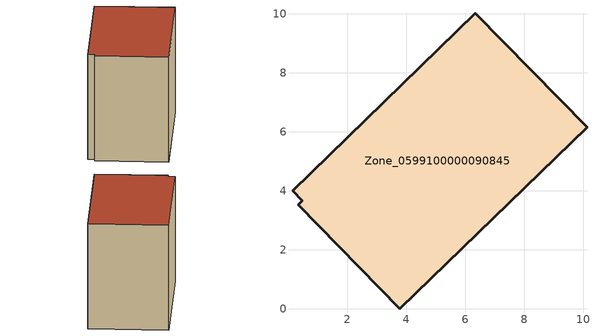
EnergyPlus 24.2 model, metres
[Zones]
Zone_0599100000090845
 floor ground (C_G): 3.77,0 0.34,3.52 0.47,3.67 0.14,4 6.34,10.02 10.12,6.15 z0
 wall outside (C_F): 3.77,0 10.12,6.15 6.34,10.02 0.14,4 0.47,3.67 0.34,3.52 3.77,0 z0:7.53
 roof outside (C_R): 0.34,3.52 3.77,0 10.12,6.15 6.34,10.02 0.14,4 0.47,3.67 z7.53
[BUILDING]
Pand.0599100000090845: North Axis=0; Terrain=City; Loads Convergence Tolerance Value=0.04; Temperature Convergence Tolerance Value=0.4; Solar Distribution=FullExterior; Maximum Number of Warmup Days=25; Minimum Number of Warmup Days=1
[Site:Location]
Rotterdam.The.Hague.AP_ZH_NLD Design_Conditions: Latitude=51.96; Longitude=4.45; Time Zone=1; Elevation=-4.5
[SITE:GROUNDTEMPERATURE:BUILDINGSURFACE]
18, 18, 18, 18, 18, 18, 18, 18, 18, 18, 18, 18
[MATERIAL] Thermal Absorptance=0.9; Solar Absorptance=0.7; Visible Absorptance=0.7
Name | Roughness | Thickness | Conductivity | Density | Specific Heat
G.TI.1975-1991 | MediumSmooth | 0.15 | 0.288461 | 540 | 1210
F.TI.1975-1991 | Rough | 0.3 | 0.230769 | 1920 | 840
R.TI.1975-1991 | MediumRough | 0.2 | 0.153846 | 1500 | 1000
[CONSTRUCTION]
C_G: G.TI.1975-1991
C_F: F.TI.1975-1991
C_R: R.TI.1975-1991
[ZONE]
Zone_0599100000090845: Type=1; Multiplier=1; Ceiling Height=Autocalculate; Volume=Autocalculate; Floor Area=autocalculate; Part of Total Floor Area=Yes
[ZONEINFILTRATION:DESIGNFLOWRATE]
Infil_Zone_0599100000090845: Zone or ZoneList or Space or SpaceList=Zone_0599100000090845; Schedule=AlwaysOn; Design Flow Rate Calculation Method=Flow/Area; Flow Rate per Floor Area=0.003; Constant Term Coefficient=1; Temperature Term Coefficient=0; Velocity Term Coefficient=0; Velocity Squared Term Coefficient=0
[HVACTEMPLATE:ZONE:IDEALLOADSAIRSYSTEM]
Zone_0599100000090845: Maximum Heating Supply Air Temperature=50; Minimum Cooling Supply Air Temperature=13; Maximum Heating Supply Air Humidity Ratio=0.0156; Minimum Cooling Supply Air Humidity Ratio=0.0077; Heating Limit=NoLimit; Cooling Limit=NoLimit; Dehumidification Control Type=ConstantSensibleHeatRatio; Cooling Sensible Heat Ratio=0.7; Dehumidification Setpoint=60; Humidification Control Type=None; Humidification Setpoint=30; Outdoor Air Method=None; Outdoor Air Flow Rate per Person=0.00944; Outdoor Air Flow Rate per Zone Floor Area=0; Outdoor Air Flow Rate per Zone=0; Demand Controlled Ventilation Type=None; Outdoor Air Economizer Type=NoEconomizer; Heat Recovery Type=None; Sensible Heat Recovery Effectiveness=0.7; Latent Heat Recovery Effectiveness=0.65
[ZONECONTROL:THERMOSTAT]
ThermostatControl_Zone_0599100000090845: Zone or ZoneList=Zone_0599100000090845; Control Type Schedule=DualSetpointControlType; Control 1=Thermostat_Zone_0599100000090845; Temperature Difference Between Cutout And Setpoint=0
[THERMOSTATSETPOINT:DUALSETPOINT]
Thermostat_Zone_0599100000090845: Heating Setpoint Temperature Schedule=HeatingSetpoint_Zone_0599100000090845; Cooling Setpoint Temperature Schedule=CoolingSetpoint_Zone_0599100000090845
[SCHEDULE:COMPACT]
HeatingSetpoint_Zone_0599100000090845: Through: 12/31, For: AllDays, Until: 24:00, 21
CoolingSetpoint_Zone_0599100000090845: Through: 12/31, For: AllDays, Until: 24:00, 24
DualSetpointControlType: Through: 12/31, For: AllDays, Until: 24:00, 4
AlwaysOn: Through: 12/31, For: AllDays, Until: 24:00, 1
